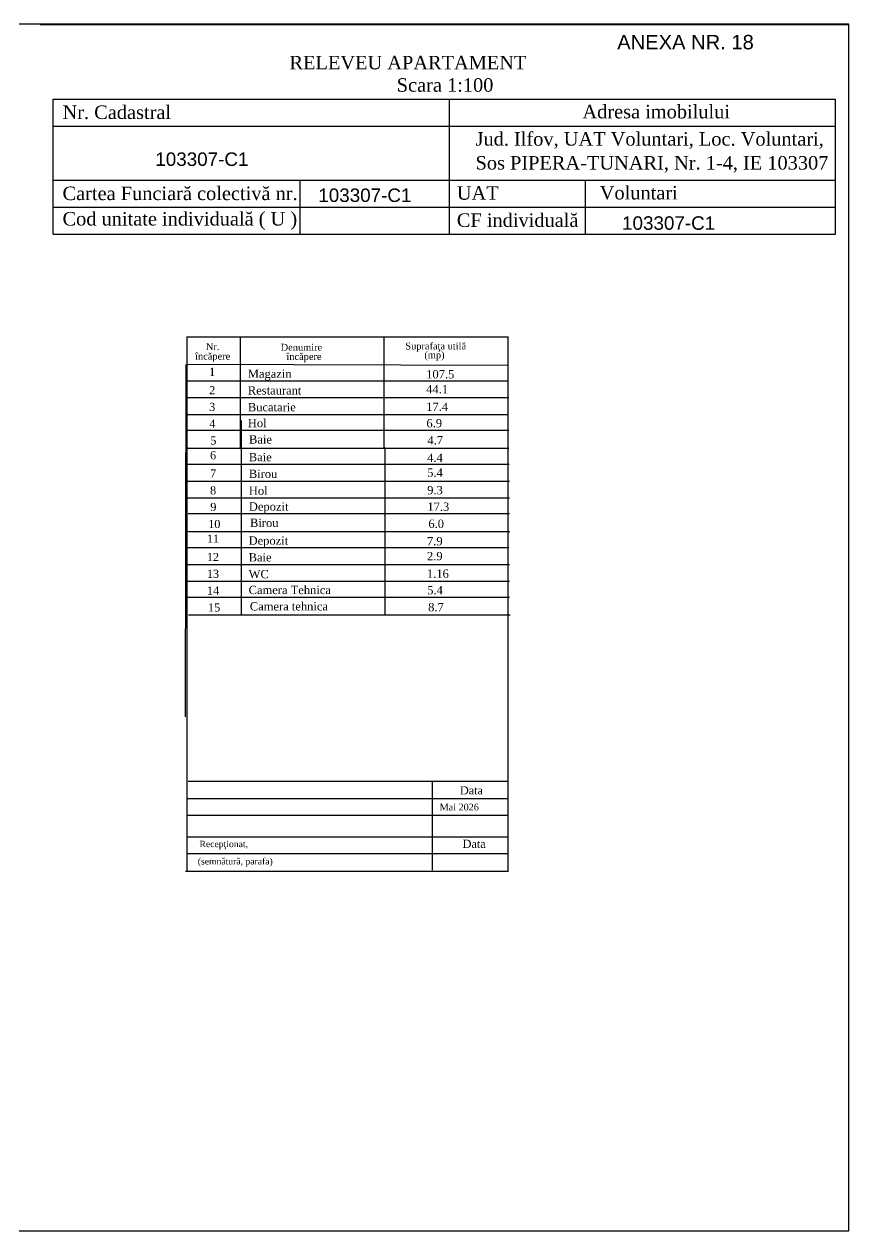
# Model space of a CAD drawing. Header units: millimetres. Extents: x 3.4 to 65.3, y -2.3 to 35.
# Drawn here: x 21.82 to 41.04, y -2.28 to 25.82 of the extents above; entities that cross this region are included whole.
import ezdxf
from ezdxf.enums import TextEntityAlignment as Align

# ---------------------------------------------------------------- set-up
doc = ezdxf.new("R2010")
doc.units = ezdxf.units.MM
doc.header["$LTSCALE"] = 0.2
doc.styles.get("Standard").update_dxf_attribs({"font": 'arial.ttf'})
doc.styles.add('STYLE1', font='times.ttf')
doc.styles.add('times', font='times.ttf')
doc.styles.add('TITLE', font='arial.ttf', dxfattribs={"height": 2.5})

msp = doc.modelspace()

# ---------------------------------------------------------------- linework, layer by layer
for p, q in [((22.199, 25.823), (3.359, 25.823)), ((41.04, 25.823), (22.199, 25.823)), ((41.04, 25.809), (22.199, 25.809)), ((22.501, 24.072), (40.727, 24.072)), ((22.501, 20.932), (22.501, 24.072)), ((31.732, 20.932), (31.732, 24.072)), ((40.727, 20.932), (40.727, 24.072)), ((22.501, 23.444), (40.727, 23.444)), ((22.501, 22.188), (40.727, 22.188)), ((28.258, 20.932), (28.258, 22.188)), ((29.649, 22.188), (34.621, 22.188)), ((34.905, 20.932), (34.905, 22.188)), ((22.501, 21.56), (40.727, 21.56)), ((26.86, 18.533), (26.86, 15.951)), ((30.205, 18.533), (30.205, 17.908)), ((25.583, 9.691), (25.602, 17.894)), ((25.61, 16.549), (25.621, 17.894)), ((30.205, 17.908), (30.205, 15.951)), ((25.611, 17.517), (33.1, 17.517)), ((30.205, 17.486), (30.205, 15.951)), ((25.61, 17.126), (33.113, 17.125)), ((25.61, 17.126), (33.1, 17.125)), ((25.61, 16.734), (33.111, 16.734)), ((25.61, 16.734), (33.111, 16.734)), ((26.882, 16.59), (26.882, 14.007)), ((25.621, 16.365), (33.113, 16.365)), ((30.19, 16.312), (30.19, 16.312)), ((25.636, 15.951), (33.115, 15.951)), ((25.636, 15.951), (33.115, 15.951)), ((25.636, 15.951), (33.098, 15.951)), ((30.228, 15.964), (30.228, 14.007)), ((25.634, 15.574), (33.123, 15.574)), ((30.228, 15.543), (30.228, 14.007)), ((25.633, 15.182), (33.136, 15.182)), ((25.633, 15.182), (33.123, 15.182)), ((25.632, 14.79), (33.134, 14.79)), ((25.632, 14.79), (33.134, 14.79)), ((26.878, 14.646), (26.878, 12.064)), ((25.644, 14.422), (33.136, 14.422)), ((30.213, 14.368), (30.213, 14.368)), ((25.659, 14.007), (33.138, 14.007)), ((25.659, 14.007), (33.138, 14.007)), ((25.659, 14.007), (33.121, 14.007)), ((30.224, 14.021), (30.224, 12.064)), ((25.63, 13.63), (33.118, 13.63)), ((30.224, 13.599), (30.224, 12.063)), ((25.629, 13.238), (33.131, 13.238)), ((25.629, 13.238), (33.119, 13.238)), ((25.628, 12.847), (33.129, 12.847)), ((25.628, 12.847), (33.129, 12.847)), ((25.64, 12.478), (33.131, 12.478)), ((30.209, 12.425), (30.209, 12.425)), ((25.655, 12.064), (33.133, 12.063)), ((25.655, 12.064), (33.133, 12.063)), ((25.655, 12.064), (33.116, 12.063)), ((25.655, 12.064), (33.146, 12.063)), ((25.647, 8.191), (33.098, 8.191)), ((31.333, 8.191), (31.333, 6.116)), ((25.623, 7.791), (33.097, 7.791)), ((25.624, 7.401), (33.097, 7.399)), ((25.623, 6.899), (33.097, 6.899)), ((25.623, 6.508), (33.097, 6.508)), ((25.583, 6.093), (33.098, 6.093))]:
    msp.add_line(p, q)
for points in [[(3.359, 25.823), (3.359, -2.282), (22.199, -2.282)], [(3.359, 25.809), (3.359, -2.282), (22.199, -2.282)], [(22.199, -2.282), (41.04, -2.282), (41.04, 25.823)], [(22.199, -2.282), (41.04, -2.282), (41.04, 25.809)], [(22.501, 20.932), (40.727, 20.932)], [(33.097, 17.876), (25.614, 17.894)], [(33.12, 15.933), (25.636, 15.951)], [(33.115, 13.989), (25.632, 14.007)]]:
    msp.add_lwpolyline(points)
at = {"const_width": 0.03}
msp.add_lwpolyline([(25.621, 18.533), (33.098, 18.533), (33.098, 6.093), (25.621, 6.093)], close=True, dxfattribs=at)

# ---------------------------------------------------------------- texts
for s, height, style, p in [('ANEXA NR. 18 ', 0.33608, 'TITLE', (37.299, 25.404)), ('Nr.', 0.16, 'times', (26.216, 18.309)), ('Denumire  ', 0.16, 'times', (28.344, 18.297)), ('Suprafaţa utilă', 0.16, 'times', (31.413, 18.306)), ('încăpere', 0.16, 'times', (26.216, 18.069)), ('încăpere', 0.16, 'times', (28.344, 18.061)), ('(mp)', 0.16, 'times', (31.384, 18.098)), ('1', 0.189, 'times', (26.204, 17.725)), ('2', 0.189, 'times', (26.204, 17.3)), ('3', 0.189, 'times', (26.204, 16.908)), ('4', 0.189, 'times', (26.209, 16.521)), ('5', 0.189, 'times', (26.232, 16.125)), ('6', 0.189, 'times', (26.226, 15.782)), ('7', 0.189, 'times', (26.226, 15.356)), ('8', 0.189, 'times', (26.226, 14.965)), ('9', 0.189, 'times', (26.232, 14.578)), ('10', 0.1886, 'times', (26.254, 14.181)), ('11', 0.1886, 'times', (26.222, 13.838)), ('12', 0.1886, 'times', (26.222, 13.413)), ('13', 0.1886, 'times', (26.222, 13.021)), ('14', 0.1886, 'times', (26.227, 12.634)), ('15', 0.1886, 'times', (26.25, 12.238))]:
    msp.add_text(s, height=height, dxfattribs=dict(style=style)).set_placement(p, align=Align.MIDDLE)
for s, height, style, p in [('RELEVEU APARTAMENT', 0.31401, 'STYLE1', (28.006, 24.77)), ('Scara 1:100', 0.31401, 'STYLE1', (30.505, 24.249)), ('Nr. Cadastral', 0.31401, 'STYLE1', (22.718, 23.614)), ('Adresa imobilului', 0.31401, 'STYLE1', (34.832, 23.628)), ('Jud. Ilfov, UAT Voluntari, Loc. Voluntari,', 0.31401, 'STYLE1', (32.342, 22.993)), (' Sos PIPERA-TUNARI, Nr. 1-4, IE 103307 ', 0.31401, 'STYLE1', (32.223, 22.436)), ('Cartea Funciară colectivă nr.', 0.31401, 'STYLE1', (22.718, 21.725)), ('UAT', 0.314, 'STYLE1', (31.906, 21.733)), ('Voluntari', 0.314, 'STYLE1', (35.236, 21.739)), ('Cod unitate individuală ( U )', 0.31401, 'STYLE1', (22.718, 21.133)), ('CF individuală', 0.31401, 'STYLE1', (31.906, 21.101)), ('Magazin', 0.193, 'times', (27.035, 17.586)), ('107.5', 0.193, 'times', (31.191, 17.572)), ('Restaurant', 0.193, 'times', (27.036, 17.196)), ('44.1', 0.193, 'times', (31.191, 17.225)), ('Bucatarie', 0.193, 'times', (27.036, 16.805)), ('17.4', 0.193, 'times', (31.191, 16.815)), ('Hol', 0.193, 'times', (27.036, 16.436)), ('6.9', 0.193, 'times', (31.196, 16.431)), ('Baie', 0.193, 'times', (27.063, 16.055)), ('4.7', 0.193, 'times', (31.219, 16.035)), ('Baie', 0.193, 'times', (27.058, 15.643)), ('4.4', 0.193, 'times', (31.214, 15.628)), ('5.4', 0.193, 'times', (31.214, 15.282)), ('Birou', 0.193, 'times', (27.059, 15.253)), ('Hol', 0.193, 'times', (27.059, 14.861)), ('9.3', 0.193, 'times', (31.214, 14.872)), ('Depozit', 0.193, 'times', (27.059, 14.492)), ('17.3', 0.193, 'times', (31.219, 14.488)), ('Birou', 0.193, 'times', (27.086, 14.112)), ('6.0', 0.193, 'times', (31.242, 14.091)), ('Depozit', 0.193, 'times', (27.053, 13.699)), ('7.9', 0.193, 'times', (31.209, 13.684)), ('Baie', 0.193, 'times', (27.054, 13.309)), ('2.9', 0.193, 'times', (31.209, 13.338)), ('WC', 0.193, 'times', (27.054, 12.918)), ('1.16', 0.193, 'times', (31.209, 12.928)), ('Camera Tehnica', 0.19295, 'times', (27.054, 12.549)), ('5.4', 0.193, 'times', (31.215, 12.544)), ('Camera tehnica', 0.19295, 'times', (27.082, 12.168)), ('8.7', 0.193, 'times', (31.237, 12.148)), ('Data', 0.1886, 'times', (31.977, 7.884)), ('Mai 2026', 0.1566, 'times', (31.505, 7.51)), ('Recepţionat,', 0.14881, 'times', (25.909, 6.655)), ('Data', 0.1886, 'times', (32.04, 6.639)), ('(semnătură, parafa)', 0.14881, 'times', (25.869, 6.252))]:
    msp.add_text(s, height=height, dxfattribs=dict(style=style)).set_placement(p)
at = {"char_height": 0.314, "width": 2.92333, "attachment_point": 1}
for insert in [(24.879, 22.835), (28.677, 21.995), (35.755, 21.347)]:
    msp.add_mtext('103307-C1', dxfattribs=dict(at, insert=insert))

doc.saveas('drawing.dxf')
